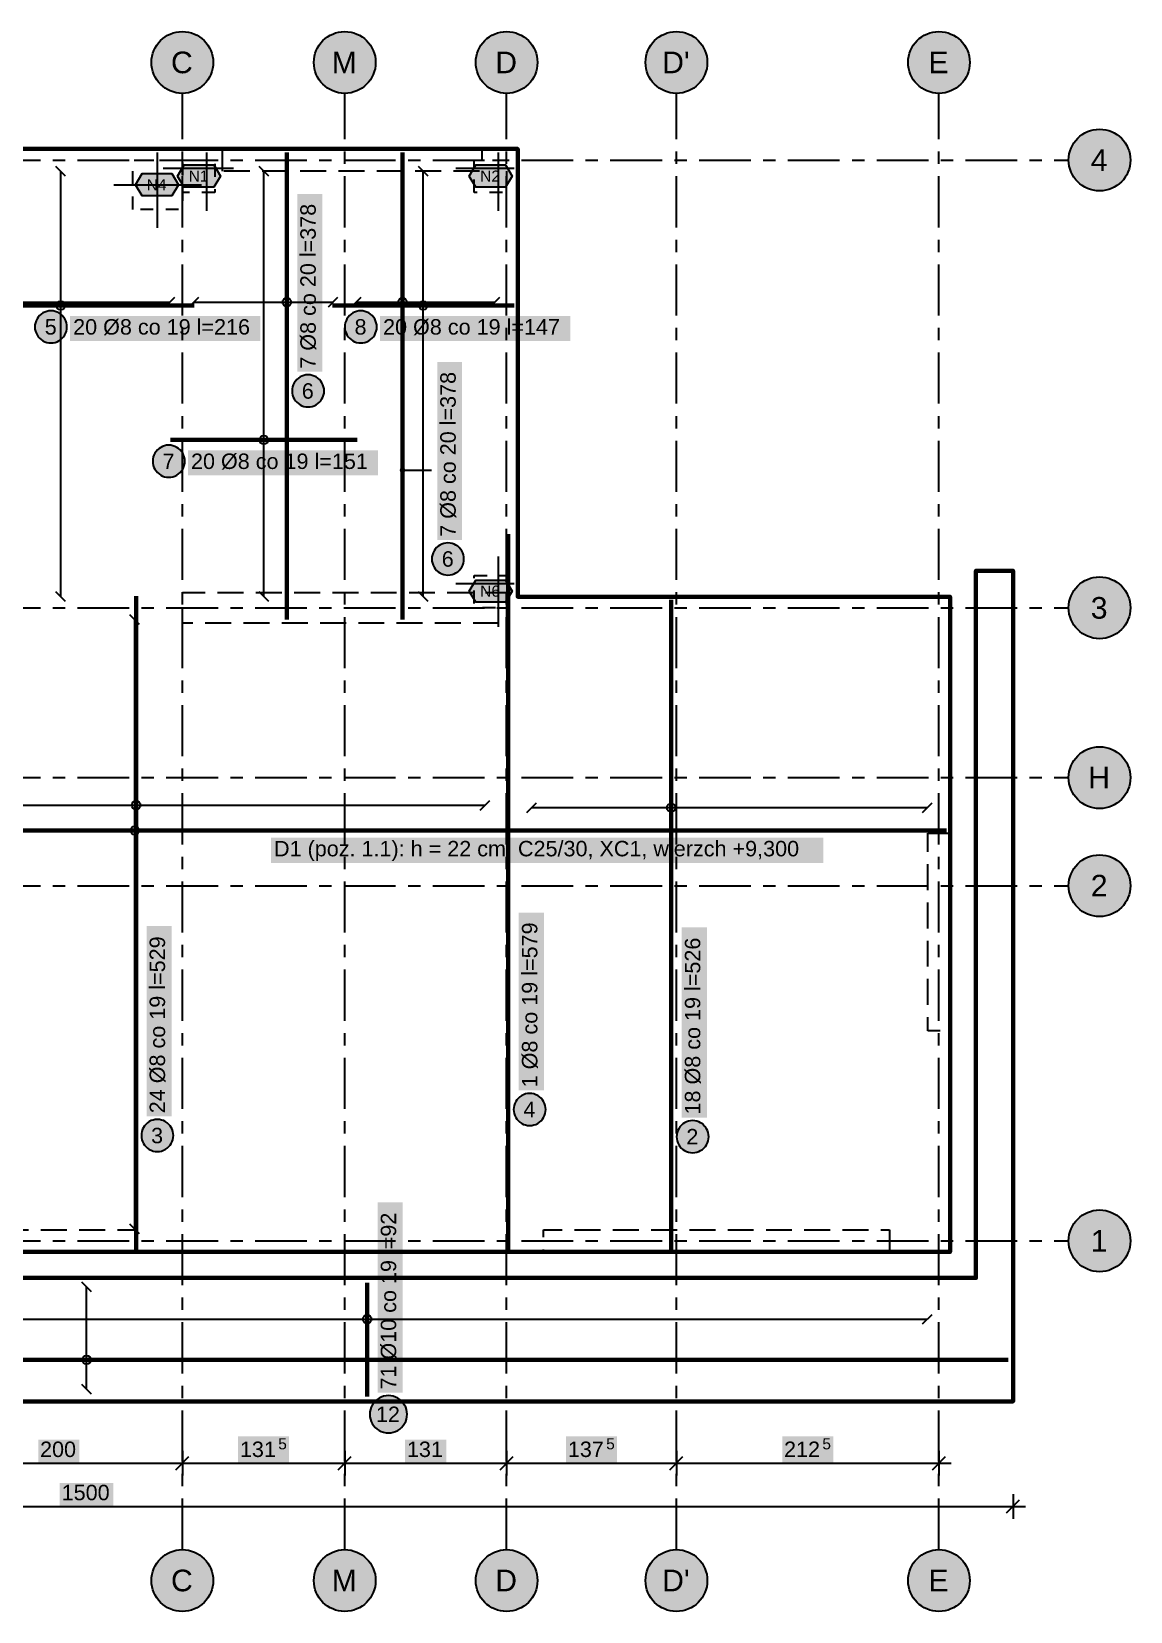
# Model space of a CAD drawing. Header units: metres. Extents: x -4.1 to 13.6, y -3 to 9.8.
# Drawn here: x 4.65 to 13.55, y -3 to 9.79 of the extents above; entities that cross this region are included whole.
import ezdxf

# ---------------------------------------------------------------- set-up
doc = ezdxf.new("R2010")
doc.units = ezdxf.units.M
for name, pattern in [('KRESKOWA', [5.25, 4.2, -1.05]), ('KRESKOWA_DROBNA', [3.15, 2.1, -1.05]), ('PUNKTOWA', [10.5, 8.4, -1.05, 0, -1.05])]:
    doc.linetypes.add(name, pattern=pattern)
for name, color, linetype, lineweight in [('A-MASKA', 7, 'Continuous', 18), ('A-OPISY', 2, 'Continuous', 25), ('K-KONSTR', 7, 'Continuous', 50), ('K-OSIE', 1, 'PUNKTOWA', 25), ('K-WYMIARY', 1, 'Continuous', 25), ('K-ZBROJENIE', 1, 'Continuous', 100), ('K-ZBROJENIE-OPIS', 2, 'Continuous', 25)]:
    doc.layers.add(name, color=color, linetype=linetype, lineweight=lineweight)
doc.styles.add('PL_ARIAL', font='arial.ttf')

msp = doc.modelspace()

# ---------------------------------------------------------------- hatches: boundary and pattern name
at = {"layer": 'A-MASKA', "true_color": 0xffffff}
for points in [[(7.008, 7.036), (7.008, 8.475), (6.805, 8.475), (6.805, 7.036)], [(4.966, 7.284), (6.506, 7.284), (6.506, 7.487), (4.966, 7.487)], [(7.475, 7.284), (9.015, 7.284), (9.015, 7.487), (7.475, 7.487)], [(8.14, 5.675), (8.14, 7.114), (7.938, 7.114), (7.938, 5.675)], [(5.92, 6.197), (7.46, 6.197), (7.46, 6.399), (5.92, 6.399)], [(6.592, 3.06), (11.065, 3.06), (11.065, 3.263), (6.592, 3.263)], [(8.802, 1.218), (8.802, 2.657), (8.599, 2.657), (8.599, 1.218)], [(5.788, 1.008), (5.788, 2.548), (5.585, 2.548), (5.585, 1.008)], [(10.121, 0.998), (10.121, 2.538), (9.918, 2.538), (9.918, 0.998)], [(7.658, -1.229), (7.658, 0.311), (7.456, 0.311), (7.456, -1.229)], [(4.708, -1.792), (5.042, -1.792), (5.042, -1.61), (4.708, -1.61)], [(6.326, -1.792), (6.739, -1.792), (6.739, -1.583), (6.326, -1.583)], [(7.678, -1.792), (8.012, -1.792), (8.012, -1.61), (7.678, -1.61)], [(8.981, -1.792), (9.394, -1.792), (9.394, -1.583), (8.981, -1.583)], [(10.731, -1.792), (11.144, -1.792), (11.144, -1.583), (10.731, -1.583)], [(4.883, -2.143), (5.317, -2.143), (5.317, -1.96), (4.883, -1.96)]]:
    msp.add_hatch(color=7, dxfattribs=at).paths.add_polyline_path(points)
at = {"layer": 'K-OSIE', "true_color": 0xffffff}
for points in [[(6.125, 9.54), (6.123, 9.573), (6.116, 9.605), (6.106, 9.636), (6.092, 9.665), (6.073, 9.692), (6.052, 9.717), (6.027, 9.738), (6, 9.757), (5.971, 9.771), (5.94, 9.781), (5.908, 9.788), (5.875, 9.79), (5.842, 9.788), (5.81, 9.781), (5.779, 9.771), (5.75, 9.757), (5.723, 9.738), (5.698, 9.717), (5.677, 9.692), (5.658, 9.665), (5.644, 9.636), (5.634, 9.605), (5.627, 9.573), (5.625, 9.54), (5.627, 9.507), (5.634, 9.475), (5.644, 9.444), (5.658, 9.415), (5.677, 9.388), (5.698, 9.363), (5.723, 9.342), (5.75, 9.323), (5.779, 9.309), (5.81, 9.299), (5.842, 9.292), (5.875, 9.29), (5.908, 9.292), (5.94, 9.299), (5.971, 9.309), (6, 9.323), (6.027, 9.342), (6.052, 9.363), (6.073, 9.388), (6.092, 9.415), (6.106, 9.444), (6.116, 9.475), (6.123, 9.507)], [(7.44, 9.54), (7.438, 9.573), (7.431, 9.605), (7.421, 9.636), (7.407, 9.665), (7.388, 9.692), (7.367, 9.717), (7.342, 9.738), (7.315, 9.757), (7.286, 9.771), (7.255, 9.781), (7.223, 9.788), (7.19, 9.79), (7.157, 9.788), (7.125, 9.781), (7.094, 9.771), (7.065, 9.757), (7.038, 9.738), (7.013, 9.717), (6.992, 9.692), (6.973, 9.665), (6.959, 9.636), (6.949, 9.605), (6.942, 9.573), (6.94, 9.54), (6.942, 9.507), (6.949, 9.475), (6.959, 9.444), (6.973, 9.415), (6.992, 9.388), (7.013, 9.363), (7.038, 9.342), (7.065, 9.323), (7.094, 9.309), (7.125, 9.299), (7.157, 9.292), (7.19, 9.29), (7.223, 9.292), (7.255, 9.299), (7.286, 9.309), (7.315, 9.323), (7.342, 9.342), (7.367, 9.363), (7.388, 9.388), (7.407, 9.415), (7.421, 9.444), (7.431, 9.475), (7.438, 9.507)], [(8.75, 9.54), (8.748, 9.573), (8.741, 9.605), (8.731, 9.636), (8.717, 9.665), (8.698, 9.692), (8.677, 9.717), (8.652, 9.738), (8.625, 9.757), (8.596, 9.771), (8.565, 9.781), (8.533, 9.788), (8.5, 9.79), (8.467, 9.788), (8.435, 9.781), (8.404, 9.771), (8.375, 9.757), (8.348, 9.738), (8.323, 9.717), (8.302, 9.692), (8.283, 9.665), (8.269, 9.636), (8.259, 9.605), (8.252, 9.573), (8.25, 9.54), (8.252, 9.507), (8.259, 9.475), (8.269, 9.444), (8.283, 9.415), (8.302, 9.388), (8.323, 9.363), (8.348, 9.342), (8.375, 9.323), (8.404, 9.309), (8.435, 9.299), (8.467, 9.292), (8.5, 9.29), (8.533, 9.292), (8.565, 9.299), (8.596, 9.309), (8.625, 9.323), (8.652, 9.342), (8.677, 9.363), (8.698, 9.388), (8.717, 9.415), (8.731, 9.444), (8.741, 9.475), (8.748, 9.507)], [(10.125, 9.54), (10.123, 9.573), (10.116, 9.605), (10.106, 9.636), (10.092, 9.665), (10.073, 9.692), (10.052, 9.717), (10.027, 9.738), (10, 9.757), (9.971, 9.771), (9.94, 9.781), (9.908, 9.788), (9.875, 9.79), (9.842, 9.788), (9.81, 9.781), (9.779, 9.771), (9.75, 9.757), (9.723, 9.738), (9.698, 9.717), (9.677, 9.692), (9.658, 9.665), (9.644, 9.636), (9.634, 9.605), (9.627, 9.573), (9.625, 9.54), (9.627, 9.507), (9.634, 9.475), (9.644, 9.444), (9.658, 9.415), (9.677, 9.388), (9.698, 9.363), (9.723, 9.342), (9.75, 9.323), (9.779, 9.309), (9.81, 9.299), (9.842, 9.292), (9.875, 9.29), (9.908, 9.292), (9.94, 9.299), (9.971, 9.309), (10, 9.323), (10.027, 9.342), (10.052, 9.363), (10.073, 9.388), (10.092, 9.415), (10.106, 9.444), (10.116, 9.475), (10.123, 9.507)], [(12.25, 9.54), (12.248, 9.573), (12.241, 9.605), (12.231, 9.636), (12.217, 9.665), (12.198, 9.692), (12.177, 9.717), (12.152, 9.738), (12.125, 9.757), (12.096, 9.771), (12.065, 9.781), (12.033, 9.788), (12, 9.79), (11.967, 9.788), (11.935, 9.781), (11.904, 9.771), (11.875, 9.757), (11.848, 9.738), (11.823, 9.717), (11.802, 9.692), (11.783, 9.665), (11.769, 9.636), (11.759, 9.605), (11.752, 9.573), (11.75, 9.54), (11.752, 9.507), (11.759, 9.475), (11.769, 9.444), (11.783, 9.415), (11.802, 9.388), (11.823, 9.363), (11.848, 9.342), (11.875, 9.323), (11.904, 9.309), (11.935, 9.299), (11.967, 9.292), (12, 9.29), (12.033, 9.292), (12.065, 9.299), (12.096, 9.309), (12.125, 9.323), (12.152, 9.342), (12.177, 9.363), (12.198, 9.388), (12.217, 9.415), (12.231, 9.444), (12.241, 9.475), (12.248, 9.507)], [(13.55, 8.75), (13.548, 8.783), (13.541, 8.815), (13.531, 8.846), (13.517, 8.875), (13.498, 8.902), (13.477, 8.927), (13.452, 8.948), (13.425, 8.967), (13.396, 8.981), (13.365, 8.991), (13.333, 8.998), (13.3, 9), (13.267, 8.998), (13.235, 8.991), (13.204, 8.981), (13.175, 8.967), (13.148, 8.948), (13.123, 8.927), (13.102, 8.902), (13.083, 8.875), (13.069, 8.846), (13.059, 8.815), (13.052, 8.783), (13.05, 8.75), (13.052, 8.717), (13.059, 8.685), (13.069, 8.654), (13.083, 8.625), (13.102, 8.598), (13.123, 8.573), (13.148, 8.552), (13.175, 8.533), (13.204, 8.519), (13.235, 8.509), (13.267, 8.502), (13.3, 8.5), (13.333, 8.502), (13.365, 8.509), (13.396, 8.519), (13.425, 8.533), (13.452, 8.552), (13.477, 8.573), (13.498, 8.598), (13.517, 8.625), (13.531, 8.654), (13.541, 8.685), (13.548, 8.717)], [(13.55, 5.125), (13.548, 5.158), (13.541, 5.19), (13.531, 5.221), (13.517, 5.25), (13.498, 5.277), (13.477, 5.302), (13.452, 5.323), (13.425, 5.342), (13.396, 5.356), (13.365, 5.366), (13.333, 5.373), (13.3, 5.375), (13.267, 5.373), (13.235, 5.366), (13.204, 5.356), (13.175, 5.342), (13.148, 5.323), (13.123, 5.302), (13.102, 5.277), (13.083, 5.25), (13.069, 5.221), (13.059, 5.19), (13.052, 5.158), (13.05, 5.125), (13.052, 5.092), (13.059, 5.06), (13.069, 5.029), (13.083, 5), (13.102, 4.973), (13.123, 4.948), (13.148, 4.927), (13.175, 4.908), (13.204, 4.894), (13.235, 4.884), (13.267, 4.877), (13.3, 4.875), (13.333, 4.877), (13.365, 4.884), (13.396, 4.894), (13.425, 4.908), (13.452, 4.927), (13.477, 4.948), (13.498, 4.973), (13.517, 5), (13.531, 5.029), (13.541, 5.06), (13.548, 5.092)], [(13.55, 3.75), (13.548, 3.783), (13.541, 3.815), (13.531, 3.846), (13.517, 3.875), (13.498, 3.902), (13.477, 3.927), (13.452, 3.948), (13.425, 3.967), (13.396, 3.981), (13.365, 3.991), (13.333, 3.998), (13.3, 4), (13.267, 3.998), (13.235, 3.991), (13.204, 3.981), (13.175, 3.967), (13.148, 3.948), (13.123, 3.927), (13.102, 3.902), (13.083, 3.875), (13.069, 3.846), (13.059, 3.815), (13.052, 3.783), (13.05, 3.75), (13.052, 3.717), (13.059, 3.685), (13.069, 3.654), (13.083, 3.625), (13.102, 3.598), (13.123, 3.573), (13.148, 3.552), (13.175, 3.533), (13.204, 3.519), (13.235, 3.509), (13.267, 3.502), (13.3, 3.5), (13.333, 3.502), (13.365, 3.509), (13.396, 3.519), (13.425, 3.533), (13.452, 3.552), (13.477, 3.573), (13.498, 3.598), (13.517, 3.625), (13.531, 3.654), (13.541, 3.685), (13.548, 3.717)], [(13.55, 2.875), (13.548, 2.908), (13.541, 2.94), (13.531, 2.971), (13.517, 3), (13.498, 3.027), (13.477, 3.052), (13.452, 3.073), (13.425, 3.092), (13.396, 3.106), (13.365, 3.116), (13.333, 3.123), (13.3, 3.125), (13.267, 3.123), (13.235, 3.116), (13.204, 3.106), (13.175, 3.092), (13.148, 3.073), (13.123, 3.052), (13.102, 3.027), (13.083, 3), (13.069, 2.971), (13.059, 2.94), (13.052, 2.908), (13.05, 2.875), (13.052, 2.842), (13.059, 2.81), (13.069, 2.779), (13.083, 2.75), (13.102, 2.723), (13.123, 2.698), (13.148, 2.677), (13.175, 2.658), (13.204, 2.644), (13.235, 2.634), (13.267, 2.627), (13.3, 2.625), (13.333, 2.627), (13.365, 2.634), (13.396, 2.644), (13.425, 2.658), (13.452, 2.677), (13.477, 2.698), (13.498, 2.723), (13.517, 2.75), (13.531, 2.779), (13.541, 2.81), (13.548, 2.842)], [(13.55, 0), (13.548, 0.033), (13.541, 0.065), (13.531, 0.096), (13.517, 0.125), (13.498, 0.152), (13.477, 0.177), (13.452, 0.198), (13.425, 0.217), (13.396, 0.231), (13.365, 0.241), (13.333, 0.248), (13.3, 0.25), (13.267, 0.248), (13.235, 0.241), (13.204, 0.231), (13.175, 0.217), (13.148, 0.198), (13.123, 0.177), (13.102, 0.152), (13.083, 0.125), (13.069, 0.096), (13.059, 0.065), (13.052, 0.033), (13.05, 0), (13.052, -0.033), (13.059, -0.065), (13.069, -0.096), (13.083, -0.125), (13.102, -0.152), (13.123, -0.177), (13.148, -0.198), (13.175, -0.217), (13.204, -0.231), (13.235, -0.241), (13.267, -0.248), (13.3, -0.25), (13.333, -0.248), (13.365, -0.241), (13.396, -0.231), (13.425, -0.217), (13.452, -0.198), (13.477, -0.177), (13.498, -0.152), (13.517, -0.125), (13.531, -0.096), (13.541, -0.065), (13.548, -0.033)], [(6.125, -2.75), (6.123, -2.717), (6.116, -2.685), (6.106, -2.654), (6.092, -2.625), (6.073, -2.598), (6.052, -2.573), (6.027, -2.552), (6, -2.533), (5.971, -2.519), (5.94, -2.509), (5.908, -2.502), (5.875, -2.5), (5.842, -2.502), (5.81, -2.509), (5.779, -2.519), (5.75, -2.533), (5.723, -2.552), (5.698, -2.573), (5.677, -2.598), (5.658, -2.625), (5.644, -2.654), (5.634, -2.685), (5.627, -2.717), (5.625, -2.75), (5.627, -2.783), (5.634, -2.815), (5.644, -2.846), (5.658, -2.875), (5.677, -2.902), (5.698, -2.927), (5.723, -2.948), (5.75, -2.967), (5.779, -2.981), (5.81, -2.991), (5.842, -2.998), (5.875, -3), (5.908, -2.998), (5.94, -2.991), (5.971, -2.981), (6, -2.967), (6.027, -2.948), (6.052, -2.927), (6.073, -2.902), (6.092, -2.875), (6.106, -2.846), (6.116, -2.815), (6.123, -2.783)], [(7.44, -2.75), (7.438, -2.717), (7.431, -2.685), (7.421, -2.654), (7.407, -2.625), (7.388, -2.598), (7.367, -2.573), (7.342, -2.552), (7.315, -2.533), (7.286, -2.519), (7.255, -2.509), (7.223, -2.502), (7.19, -2.5), (7.157, -2.502), (7.125, -2.509), (7.094, -2.519), (7.065, -2.533), (7.038, -2.552), (7.013, -2.573), (6.992, -2.598), (6.973, -2.625), (6.959, -2.654), (6.949, -2.685), (6.942, -2.717), (6.94, -2.75), (6.942, -2.783), (6.949, -2.815), (6.959, -2.846), (6.973, -2.875), (6.992, -2.902), (7.013, -2.927), (7.038, -2.948), (7.065, -2.967), (7.094, -2.981), (7.125, -2.991), (7.157, -2.998), (7.19, -3), (7.223, -2.998), (7.255, -2.991), (7.286, -2.981), (7.315, -2.967), (7.342, -2.948), (7.367, -2.927), (7.388, -2.902), (7.407, -2.875), (7.421, -2.846), (7.431, -2.815), (7.438, -2.783)], [(8.75, -2.75), (8.748, -2.717), (8.741, -2.685), (8.731, -2.654), (8.717, -2.625), (8.698, -2.598), (8.677, -2.573), (8.652, -2.552), (8.625, -2.533), (8.596, -2.519), (8.565, -2.509), (8.533, -2.502), (8.5, -2.5), (8.467, -2.502), (8.435, -2.509), (8.404, -2.519), (8.375, -2.533), (8.348, -2.552), (8.323, -2.573), (8.302, -2.598), (8.283, -2.625), (8.269, -2.654), (8.259, -2.685), (8.252, -2.717), (8.25, -2.75), (8.252, -2.783), (8.259, -2.815), (8.269, -2.846), (8.283, -2.875), (8.302, -2.902), (8.323, -2.927), (8.348, -2.948), (8.375, -2.967), (8.404, -2.981), (8.435, -2.991), (8.467, -2.998), (8.5, -3), (8.533, -2.998), (8.565, -2.991), (8.596, -2.981), (8.625, -2.967), (8.652, -2.948), (8.677, -2.927), (8.698, -2.902), (8.717, -2.875), (8.731, -2.846), (8.741, -2.815), (8.748, -2.783)], [(10.125, -2.75), (10.123, -2.717), (10.116, -2.685), (10.106, -2.654), (10.092, -2.625), (10.073, -2.598), (10.052, -2.573), (10.027, -2.552), (10, -2.533), (9.971, -2.519), (9.94, -2.509), (9.908, -2.502), (9.875, -2.5), (9.842, -2.502), (9.81, -2.509), (9.779, -2.519), (9.75, -2.533), (9.723, -2.552), (9.698, -2.573), (9.677, -2.598), (9.658, -2.625), (9.644, -2.654), (9.634, -2.685), (9.627, -2.717), (9.625, -2.75), (9.627, -2.783), (9.634, -2.815), (9.644, -2.846), (9.658, -2.875), (9.677, -2.902), (9.698, -2.927), (9.723, -2.948), (9.75, -2.967), (9.779, -2.981), (9.81, -2.991), (9.842, -2.998), (9.875, -3), (9.908, -2.998), (9.94, -2.991), (9.971, -2.981), (10, -2.967), (10.027, -2.948), (10.052, -2.927), (10.073, -2.902), (10.092, -2.875), (10.106, -2.846), (10.116, -2.815), (10.123, -2.783)], [(12.25, -2.75), (12.248, -2.717), (12.241, -2.685), (12.231, -2.654), (12.217, -2.625), (12.198, -2.598), (12.177, -2.573), (12.152, -2.552), (12.125, -2.533), (12.096, -2.519), (12.065, -2.509), (12.033, -2.502), (12, -2.5), (11.967, -2.502), (11.935, -2.509), (11.904, -2.519), (11.875, -2.533), (11.848, -2.552), (11.823, -2.573), (11.802, -2.598), (11.783, -2.625), (11.769, -2.654), (11.759, -2.685), (11.752, -2.717), (11.75, -2.75), (11.752, -2.783), (11.759, -2.815), (11.769, -2.846), (11.783, -2.875), (11.802, -2.902), (11.823, -2.927), (11.848, -2.948), (11.875, -2.967), (11.904, -2.981), (11.935, -2.991), (11.967, -2.998), (12, -3), (12.033, -2.998), (12.065, -2.991), (12.096, -2.981), (12.125, -2.967), (12.152, -2.948), (12.177, -2.927), (12.198, -2.902), (12.217, -2.875), (12.231, -2.846), (12.241, -2.815), (12.248, -2.783)]]:
    msp.add_hatch(color=7, dxfattribs=at).paths.add_polyline_path(points)
at = {"layer": 'K-ZBROJENIE-OPIS', "true_color": 0xffffff}
for points in [[(5.836, 8.62), (5.89, 8.71), (6.13, 8.71), (6.184, 8.62), (6.13, 8.53), (5.89, 8.53)], [(8.196, 8.62), (8.25, 8.71), (8.49, 8.71), (8.544, 8.62), (8.49, 8.53), (8.25, 8.53)], [(5.496, 8.55), (5.55, 8.64), (5.79, 8.64), (5.844, 8.55), (5.79, 8.46), (5.55, 8.46)], [(4.941, 7.399), (4.94, 7.416), (4.937, 7.433), (4.931, 7.449), (4.924, 7.464), (4.914, 7.479), (4.903, 7.491), (4.89, 7.503), (4.876, 7.512), (4.861, 7.519), (4.845, 7.525), (4.828, 7.528), (4.811, 7.529), (4.794, 7.528), (4.778, 7.525), (4.761, 7.519), (4.746, 7.512), (4.732, 7.503), (4.719, 7.491), (4.708, 7.479), (4.699, 7.464), (4.691, 7.449), (4.686, 7.433), (4.682, 7.416), (4.681, 7.399), (4.682, 7.382), (4.686, 7.366), (4.691, 7.35), (4.699, 7.334), (4.708, 7.32), (4.719, 7.307), (4.732, 7.296), (4.746, 7.287), (4.761, 7.279), (4.778, 7.274), (4.794, 7.27), (4.811, 7.269), (4.828, 7.27), (4.845, 7.274), (4.861, 7.279), (4.876, 7.287), (4.89, 7.296), (4.903, 7.307), (4.914, 7.32), (4.924, 7.334), (4.931, 7.35), (4.937, 7.366), (4.94, 7.382)], [(7.45, 7.399), (7.449, 7.416), (7.445, 7.433), (7.44, 7.449), (7.432, 7.464), (7.423, 7.479), (7.412, 7.491), (7.399, 7.503), (7.385, 7.512), (7.369, 7.519), (7.353, 7.525), (7.337, 7.528), (7.32, 7.529), (7.303, 7.528), (7.286, 7.525), (7.27, 7.519), (7.255, 7.512), (7.241, 7.503), (7.228, 7.491), (7.217, 7.479), (7.207, 7.464), (7.2, 7.449), (7.194, 7.433), (7.191, 7.416), (7.19, 7.399), (7.191, 7.382), (7.194, 7.366), (7.2, 7.35), (7.207, 7.334), (7.217, 7.32), (7.228, 7.307), (7.241, 7.296), (7.255, 7.287), (7.27, 7.279), (7.286, 7.274), (7.303, 7.27), (7.32, 7.269), (7.337, 7.27), (7.353, 7.274), (7.369, 7.279), (7.385, 7.287), (7.399, 7.296), (7.412, 7.307), (7.423, 7.32), (7.432, 7.334), (7.44, 7.35), (7.445, 7.366), (7.449, 7.382)], [(7.023, 6.881), (7.022, 6.898), (7.018, 6.915), (7.013, 6.931), (7.005, 6.946), (6.996, 6.96), (6.985, 6.973), (6.972, 6.984), (6.958, 6.994), (6.943, 7.001), (6.927, 7.007), (6.91, 7.01), (6.893, 7.011), (6.876, 7.01), (6.859, 7.007), (6.843, 7.001), (6.828, 6.994), (6.814, 6.984), (6.801, 6.973), (6.79, 6.96), (6.78, 6.946), (6.773, 6.931), (6.767, 6.915), (6.764, 6.898), (6.763, 6.881), (6.764, 6.864), (6.767, 6.847), (6.773, 6.831), (6.78, 6.816), (6.79, 6.802), (6.801, 6.789), (6.814, 6.778), (6.828, 6.768), (6.843, 6.761), (6.859, 6.755), (6.876, 6.752), (6.893, 6.751), (6.91, 6.752), (6.927, 6.755), (6.943, 6.761), (6.958, 6.768), (6.972, 6.778), (6.985, 6.789), (6.996, 6.802), (7.005, 6.816), (7.013, 6.831), (7.018, 6.847), (7.022, 6.864)], [(5.895, 6.312), (5.894, 6.329), (5.891, 6.346), (5.885, 6.362), (5.878, 6.377), (5.868, 6.391), (5.857, 6.404), (5.844, 6.415), (5.83, 6.424), (5.815, 6.432), (5.799, 6.437), (5.782, 6.441), (5.765, 6.442), (5.748, 6.441), (5.731, 6.437), (5.715, 6.432), (5.7, 6.424), (5.686, 6.415), (5.673, 6.404), (5.662, 6.391), (5.652, 6.377), (5.645, 6.362), (5.639, 6.346), (5.636, 6.329), (5.635, 6.312), (5.636, 6.295), (5.639, 6.278), (5.645, 6.262), (5.652, 6.247), (5.662, 6.233), (5.673, 6.22), (5.686, 6.209), (5.7, 6.199), (5.715, 6.192), (5.731, 6.186), (5.748, 6.183), (5.765, 6.182), (5.782, 6.183), (5.799, 6.186), (5.815, 6.192), (5.83, 6.199), (5.844, 6.209), (5.857, 6.22), (5.868, 6.233), (5.878, 6.247), (5.885, 6.262), (5.891, 6.278), (5.894, 6.295)], [(8.155, 5.52), (8.154, 5.537), (8.151, 5.554), (8.145, 5.57), (8.138, 5.585), (8.128, 5.599), (8.117, 5.612), (8.104, 5.623), (8.09, 5.633), (8.075, 5.64), (8.059, 5.646), (8.042, 5.649), (8.025, 5.65), (8.008, 5.649), (7.992, 5.646), (7.976, 5.64), (7.96, 5.633), (7.946, 5.623), (7.933, 5.612), (7.922, 5.599), (7.913, 5.585), (7.905, 5.57), (7.9, 5.554), (7.896, 5.537), (7.895, 5.52), (7.896, 5.503), (7.9, 5.487), (7.905, 5.47), (7.913, 5.455), (7.922, 5.441), (7.933, 5.428), (7.946, 5.417), (7.96, 5.408), (7.976, 5.4), (7.992, 5.395), (8.008, 5.391), (8.025, 5.39), (8.042, 5.391), (8.059, 5.395), (8.075, 5.4), (8.09, 5.408), (8.104, 5.417), (8.117, 5.428), (8.128, 5.441), (8.138, 5.455), (8.145, 5.47), (8.151, 5.487), (8.154, 5.503)], [(8.196, 5.26), (8.25, 5.35), (8.49, 5.35), (8.544, 5.26), (8.49, 5.17), (8.25, 5.17)], [(8.817, 1.063), (8.816, 1.08), (8.813, 1.097), (8.807, 1.113), (8.8, 1.128), (8.79, 1.142), (8.779, 1.155), (8.766, 1.166), (8.752, 1.176), (8.737, 1.183), (8.721, 1.189), (8.704, 1.192), (8.687, 1.193), (8.67, 1.192), (8.653, 1.189), (8.637, 1.183), (8.622, 1.176), (8.608, 1.166), (8.595, 1.155), (8.584, 1.142), (8.574, 1.128), (8.567, 1.113), (8.561, 1.097), (8.558, 1.08), (8.557, 1.063), (8.558, 1.046), (8.561, 1.03), (8.567, 1.014), (8.574, 0.998), (8.584, 0.984), (8.595, 0.971), (8.608, 0.96), (8.622, 0.951), (8.637, 0.943), (8.653, 0.938), (8.67, 0.934), (8.687, 0.933), (8.704, 0.934), (8.721, 0.938), (8.737, 0.943), (8.752, 0.951), (8.766, 0.96), (8.779, 0.971), (8.79, 0.984), (8.8, 0.998), (8.807, 1.014), (8.813, 1.03), (8.816, 1.046)], [(5.803, 0.853), (5.801, 0.87), (5.798, 0.886), (5.793, 0.903), (5.785, 0.918), (5.776, 0.932), (5.764, 0.945), (5.752, 0.956), (5.737, 0.965), (5.722, 0.973), (5.706, 0.978), (5.689, 0.982), (5.673, 0.983), (5.656, 0.982), (5.639, 0.978), (5.623, 0.973), (5.607, 0.965), (5.593, 0.956), (5.581, 0.945), (5.569, 0.932), (5.56, 0.918), (5.552, 0.903), (5.547, 0.886), (5.544, 0.87), (5.543, 0.853), (5.544, 0.836), (5.547, 0.819), (5.552, 0.803), (5.56, 0.788), (5.569, 0.774), (5.581, 0.761), (5.593, 0.75), (5.607, 0.74), (5.623, 0.733), (5.639, 0.727), (5.656, 0.724), (5.673, 0.723), (5.689, 0.724), (5.706, 0.727), (5.722, 0.733), (5.737, 0.74), (5.752, 0.75), (5.764, 0.761), (5.776, 0.774), (5.785, 0.788), (5.793, 0.803), (5.798, 0.819), (5.801, 0.836)], [(10.136, 0.843), (10.135, 0.86), (10.131, 0.877), (10.126, 0.893), (10.118, 0.908), (10.109, 0.922), (10.098, 0.935), (10.085, 0.946), (10.071, 0.956), (10.056, 0.963), (10.039, 0.969), (10.023, 0.972), (10.006, 0.973), (9.989, 0.972), (9.972, 0.969), (9.956, 0.963), (9.941, 0.956), (9.927, 0.946), (9.914, 0.935), (9.903, 0.922), (9.893, 0.908), (9.886, 0.893), (9.88, 0.877), (9.877, 0.86), (9.876, 0.843), (9.877, 0.826), (9.88, 0.81), (9.886, 0.793), (9.893, 0.778), (9.903, 0.764), (9.914, 0.751), (9.927, 0.74), (9.941, 0.731), (9.956, 0.723), (9.972, 0.718), (9.989, 0.714), (10.006, 0.713), (10.023, 0.714), (10.039, 0.718), (10.056, 0.723), (10.071, 0.731), (10.085, 0.74), (10.098, 0.751), (10.109, 0.764), (10.118, 0.778), (10.126, 0.793), (10.131, 0.81), (10.135, 0.826)], [(7.694, -1.404), (7.693, -1.385), (7.689, -1.365), (7.683, -1.347), (7.674, -1.329), (7.663, -1.312), (7.65, -1.298), (7.635, -1.285), (7.619, -1.274), (7.601, -1.265), (7.582, -1.258), (7.563, -1.255), (7.543, -1.253), (7.524, -1.255), (7.504, -1.258), (7.485, -1.265), (7.468, -1.274), (7.451, -1.285), (7.436, -1.298), (7.423, -1.312), (7.412, -1.329), (7.404, -1.347), (7.397, -1.365), (7.394, -1.385), (7.392, -1.404), (7.394, -1.424), (7.397, -1.443), (7.404, -1.462), (7.412, -1.48), (7.423, -1.496), (7.436, -1.511), (7.451, -1.524), (7.468, -1.535), (7.485, -1.544), (7.504, -1.55), (7.524, -1.554), (7.543, -1.555), (7.563, -1.554), (7.582, -1.55), (7.601, -1.544), (7.619, -1.535), (7.635, -1.524), (7.65, -1.511), (7.663, -1.496), (7.674, -1.48), (7.683, -1.462), (7.689, -1.443), (7.693, -1.424)]]:
    msp.add_hatch(color=7, dxfattribs=at).paths.add_polyline_path(points)
at = {"layer": 'K-ZBROJENIE-OPIS', "true_color": 0x000000}
msp.add_hatch(color=7, dxfattribs=at).paths.add_polyline_path([(7.68, 6.24), (7.68, 6.245), (7.677, 6.251), (7.674, 6.256), (7.669, 6.259), (7.664, 6.261), (7.658, 6.262), (7.652, 6.261), (7.647, 6.259), (7.642, 6.256), (7.638, 6.251), (7.636, 6.245), (7.635, 6.24), (7.636, 6.234), (7.638, 6.228), (7.642, 6.224), (7.647, 6.22), (7.652, 6.218), (7.658, 6.217), (7.664, 6.218), (7.669, 6.22), (7.674, 6.224), (7.677, 6.228), (7.68, 6.234)])

# ---------------------------------------------------------------- linework, layer by layer
at = {"layer": 'K-KONSTR', "lineweight": 70, "ltscale": 0.05}
for points in [[(-1.1, -0.09), (12.09, -0.09), (12.09, 5.215), (8.59, 5.215), (8.59, 8.84), (3.785, 8.84), (3.785, 5.215), (-1.1, 5.215)], [(-2.4, -1.3), (12.6, -1.3), (12.6, 5.425), (12.3, 5.425), (12.3, -0.3), (-1.3, -0.3), (-1.3, 5.425), (-2.4, 5.425)]]:
    msp.add_lwpolyline(points, close=True, dxfattribs=at)
at = {"layer": 'K-KONSTR', "linetype": 'KRESKOWA', "lineweight": 35, "ltscale": 0.05, "flags": 128}
for points in [[(6.2, 8.66), (6.2, 8.84), (8.3, 8.84), (8.3, 8.66)], [(8.5, 5.25), (8.5, 5), (5.875, 5), (5.875, 5.25)], [(11.91, 3.3), (12.09, 3.3), (12.09, 1.7), (11.91, 1.7)], [(5.5, 0.09), (5.5, -0.09), (3.9, -0.09), (3.9, 0.09)], [(11.6, 0.09), (11.6, -0.09), (8.8, -0.09), (8.8, 0.09)]]:
    msp.add_lwpolyline(points, close=True, dxfattribs=at)
at = {"layer": 'K-OSIE', "linetype": 'PUNKTOWA', "lineweight": 35, "ltscale": 0.049248, "flags": 128}
for points in [[(5.875, -2.5), (5.875, 9.29)], [(7.19, -2.5), (7.19, 9.29)], [(8.5, -2.5), (8.5, 9.29)], [(9.875, -2.5), (9.875, 9.29)], [(12, -2.5), (12, 9.29)]]:
    msp.add_lwpolyline(points, dxfattribs=at)
at = {"layer": 'K-OSIE', "linetype": 'PUNKTOWA', "lineweight": 35, "ltscale": 0.049865, "flags": 128}
for points in [[(-3.6, 8.75), (13.05, 8.75)], [(-3.6, 5.125), (13.05, 5.125)], [(-3.6, 3.75), (13.05, 3.75)], [(-3.6, 2.875), (13.05, 2.875)], [(-3.6, 0), (13.05, 0)]]:
    msp.add_lwpolyline(points, dxfattribs=at)
at = {"layer": 'K-OSIE', "linetype": 'Continuous', "lineweight": 35, "ltscale": 0.05}
for centre in [(5.875, 9.54), (7.19, 9.54), (8.5, 9.54), (9.875, 9.54), (12, 9.54), (13.3, 8.75), (13.3, 5.125), (13.3, 3.75), (13.3, 2.875), (13.3, 0), (5.875, -2.75), (7.19, -2.75), (8.5, -2.75), (9.875, -2.75), (12, -2.75)]:
    msp.add_circle(centre, 0.25, dxfattribs=at)
at = {"layer": 'K-WYMIARY', "lineweight": 35, "ltscale": 0.05}
for points in [[(5.822, -1.853), (5.928, -1.747)], [(5.875, -1.7), (5.875, -1.9)], [(7.137, -1.853), (7.243, -1.747)], [(7.19, -1.7), (7.19, -1.9)], [(8.447, -1.853), (8.553, -1.747)], [(8.5, -1.7), (8.5, -1.9)], [(9.822, -1.853), (9.928, -1.747)], [(9.875, -1.7), (9.875, -1.9)], [(11.947, -1.853), (12.053, -1.747)], [(12, -1.7), (12, -1.9)], [(-1.1, -1.8), (12.1, -1.8)], [(-2.5, -2.15), (12.7, -2.15)], [(12.547, -2.203), (12.653, -2.097)], [(12.6, -2.05), (12.6, -2.25)]]:
    msp.add_lwpolyline(points, dxfattribs=at)
at = {"layer": 'K-ZBROJENIE', "lineweight": 35, "ltscale": 0.05}
for points in [[(5.675, 8.2), (5.675, 8.81)], [(6.072, 8.34), (6.072, 8.81)], [(8.434, 8.34), (8.434, 8.81)], [(5.72, 8.684), (6.29, 8.684)], [(8.09, 8.684), (8.56, 8.684)], [(5.32, 8.55), (6.03, 8.55)], [(8.434, 4.97), (8.434, 5.54)], [(8.09, 5.321), (8.56, 5.321)]]:
    msp.add_lwpolyline(points, dxfattribs=at)
at = {"layer": 'K-ZBROJENIE', "lineweight": 70, "ltscale": 0.05}
for points in [[(6.72, 5.03), (6.72, 8.81)], [(7.658, 5.03), (7.658, 8.81)], [(3.81, 7.572), (5.97, 7.572)], [(7.09, 7.572), (8.56, 7.572)], [(5.78, 6.484), (7.29, 6.484)], [(8.514, -0.07), (8.514, 5.72)], [(5.5, -0.07), (5.5, 5.22)], [(9.833, -0.07), (9.833, 5.19)], [(-1.08, 3.322), (12.06, 3.322)], [(7.371, -1.26), (7.371, -0.34)], [(-2.36, -0.964), (12.56, -0.964)]]:
    msp.add_lwpolyline(points, dxfattribs=at)
at = {"layer": 'K-ZBROJENIE-OPIS', "lineweight": 35, "ltscale": 0.05}
for points in [[(4.929, 8.62), (4.851, 8.698)], [(6.574, 8.62), (6.496, 8.698)], [(7.864, 8.62), (7.786, 8.698)], [(4.89, 5.216), (4.89, 8.659)], [(6.535, 5.216), (6.535, 8.659)], [(7.825, 5.216), (7.825, 8.659)], [(3.975, 7.6), (5.775, 7.6)], [(5.736, 7.562), (5.814, 7.639)], [(5.93, 7.562), (6.008, 7.639)], [(5.969, 7.6), (7.096, 7.6)], [(7.057, 7.562), (7.135, 7.639)], [(7.245, 7.562), (7.322, 7.639)], [(7.284, 7.6), (8.406, 7.6)], [(8.368, 7.562), (8.445, 7.639)], [(7.658, 6.24), (7.893, 6.24)], [(4.929, 5.177), (4.851, 5.255)], [(6.574, 5.177), (6.496, 5.255)], [(7.864, 5.177), (7.786, 5.255)], [(5.529, 4.991), (5.451, 5.069)], [(5.49, 0.095), (5.49, 5.03)], [(3.993, 3.527), (8.326, 3.527)], [(8.287, 3.488), (8.365, 3.566)], [(8.664, 3.468), (8.742, 3.546)], [(8.703, 3.507), (11.906, 3.507)], [(11.867, 3.468), (11.945, 3.546)], [(5.529, 0.056), (5.451, 0.134)], [(5.139, -0.412), (5.061, -0.334)], [(5.1, -1.201), (5.1, -0.373)], [(-1.321, -0.634), (11.906, -0.634)], [(11.867, -0.673), (11.944, -0.596)], [(5.139, -1.24), (5.061, -1.162)]]:
    msp.add_lwpolyline(points, dxfattribs=at)
at = {"layer": 'K-ZBROJENIE-OPIS', "linetype": 'KRESKOWA_DROBNA', "lineweight": 35, "ltscale": 0.05, "flags": 128}
for points in [[(5.475, 8.35), (5.475, 8.75), (5.875, 8.75), (5.875, 8.35)], [(6.138, 8.487), (5.875, 8.487), (5.875, 8.75), (6.138, 8.75)], [(8.238, 8.488), (8.238, 8.75), (8.5, 8.75), (8.5, 8.488)], [(8.238, 5.387), (8.5, 5.387), (8.5, 5.125), (8.238, 5.125)]]:
    msp.add_lwpolyline(points, close=True, dxfattribs=at)
at = {"layer": 'K-ZBROJENIE-OPIS', "lineweight": 35, "ltscale": 0.05}
for points in [[(5.836, 8.62), (5.89, 8.71), (6.13, 8.71), (6.184, 8.62), (6.13, 8.53), (5.89, 8.53)], [(8.196, 8.62), (8.25, 8.71), (8.49, 8.71), (8.544, 8.62), (8.49, 8.53), (8.25, 8.53)], [(5.496, 8.55), (5.55, 8.64), (5.79, 8.64), (5.844, 8.55), (5.79, 8.46), (5.55, 8.46)], [(4.941, 7.399), (4.94, 7.416), (4.937, 7.433), (4.931, 7.449), (4.924, 7.464), (4.914, 7.479), (4.903, 7.491), (4.89, 7.503), (4.876, 7.512), (4.861, 7.519), (4.845, 7.525), (4.828, 7.528), (4.811, 7.529), (4.794, 7.528), (4.778, 7.525), (4.761, 7.519), (4.746, 7.512), (4.732, 7.503), (4.719, 7.491), (4.708, 7.479), (4.699, 7.464), (4.691, 7.449), (4.686, 7.433), (4.682, 7.416), (4.681, 7.399), (4.682, 7.382), (4.686, 7.366), (4.691, 7.35), (4.699, 7.334), (4.708, 7.32), (4.719, 7.307), (4.732, 7.296), (4.746, 7.287), (4.761, 7.279), (4.778, 7.274), (4.794, 7.27), (4.811, 7.269), (4.828, 7.27), (4.845, 7.274), (4.861, 7.279), (4.876, 7.287), (4.89, 7.296), (4.903, 7.307), (4.914, 7.32), (4.924, 7.334), (4.931, 7.35), (4.937, 7.366), (4.94, 7.382)], [(7.45, 7.399), (7.449, 7.416), (7.445, 7.433), (7.44, 7.449), (7.432, 7.464), (7.423, 7.479), (7.412, 7.491), (7.399, 7.503), (7.385, 7.512), (7.369, 7.519), (7.353, 7.525), (7.337, 7.528), (7.32, 7.529), (7.303, 7.528), (7.286, 7.525), (7.27, 7.519), (7.255, 7.512), (7.241, 7.503), (7.228, 7.491), (7.217, 7.479), (7.207, 7.464), (7.2, 7.449), (7.194, 7.433), (7.191, 7.416), (7.19, 7.399), (7.191, 7.382), (7.194, 7.366), (7.2, 7.35), (7.207, 7.334), (7.217, 7.32), (7.228, 7.307), (7.241, 7.296), (7.255, 7.287), (7.27, 7.279), (7.286, 7.274), (7.303, 7.27), (7.32, 7.269), (7.337, 7.27), (7.353, 7.274), (7.369, 7.279), (7.385, 7.287), (7.399, 7.296), (7.412, 7.307), (7.423, 7.32), (7.432, 7.334), (7.44, 7.35), (7.445, 7.366), (7.449, 7.382)], [(7.023, 6.881), (7.022, 6.898), (7.018, 6.915), (7.013, 6.931), (7.005, 6.946), (6.996, 6.96), (6.985, 6.973), (6.972, 6.984), (6.958, 6.994), (6.943, 7.001), (6.927, 7.007), (6.91, 7.01), (6.893, 7.011), (6.876, 7.01), (6.859, 7.007), (6.843, 7.001), (6.828, 6.994), (6.814, 6.984), (6.801, 6.973), (6.79, 6.96), (6.78, 6.946), (6.773, 6.931), (6.767, 6.915), (6.764, 6.898), (6.763, 6.881), (6.764, 6.864), (6.767, 6.847), (6.773, 6.831), (6.78, 6.816), (6.79, 6.802), (6.801, 6.789), (6.814, 6.778), (6.828, 6.768), (6.843, 6.761), (6.859, 6.755), (6.876, 6.752), (6.893, 6.751), (6.91, 6.752), (6.927, 6.755), (6.943, 6.761), (6.958, 6.768), (6.972, 6.778), (6.985, 6.789), (6.996, 6.802), (7.005, 6.816), (7.013, 6.831), (7.018, 6.847), (7.022, 6.864)], [(5.895, 6.312), (5.894, 6.329), (5.891, 6.346), (5.885, 6.362), (5.878, 6.377), (5.868, 6.391), (5.857, 6.404), (5.844, 6.415), (5.83, 6.424), (5.815, 6.432), (5.799, 6.437), (5.782, 6.441), (5.765, 6.442), (5.748, 6.441), (5.731, 6.437), (5.715, 6.432), (5.7, 6.424), (5.686, 6.415), (5.673, 6.404), (5.662, 6.391), (5.652, 6.377), (5.645, 6.362), (5.639, 6.346), (5.636, 6.329), (5.635, 6.312), (5.636, 6.295), (5.639, 6.278), (5.645, 6.262), (5.652, 6.247), (5.662, 6.233), (5.673, 6.22), (5.686, 6.209), (5.7, 6.199), (5.715, 6.192), (5.731, 6.186), (5.748, 6.183), (5.765, 6.182), (5.782, 6.183), (5.799, 6.186), (5.815, 6.192), (5.83, 6.199), (5.844, 6.209), (5.857, 6.22), (5.868, 6.233), (5.878, 6.247), (5.885, 6.262), (5.891, 6.278), (5.894, 6.295)], [(8.155, 5.52), (8.154, 5.537), (8.151, 5.554), (8.145, 5.57), (8.138, 5.585), (8.128, 5.599), (8.117, 5.612), (8.104, 5.623), (8.09, 5.633), (8.075, 5.64), (8.059, 5.646), (8.042, 5.649), (8.025, 5.65), (8.008, 5.649), (7.992, 5.646), (7.976, 5.64), (7.96, 5.633), (7.946, 5.623), (7.933, 5.612), (7.922, 5.599), (7.913, 5.585), (7.905, 5.57), (7.9, 5.554), (7.896, 5.537), (7.895, 5.52), (7.896, 5.503), (7.9, 5.487), (7.905, 5.47), (7.913, 5.455), (7.922, 5.441), (7.933, 5.428), (7.946, 5.417), (7.96, 5.408), (7.976, 5.4), (7.992, 5.395), (8.008, 5.391), (8.025, 5.39), (8.042, 5.391), (8.059, 5.395), (8.075, 5.4), (8.09, 5.408), (8.104, 5.417), (8.117, 5.428), (8.128, 5.441), (8.138, 5.455), (8.145, 5.47), (8.151, 5.487), (8.154, 5.503)], [(8.196, 5.26), (8.25, 5.35), (8.49, 5.35), (8.544, 5.26), (8.49, 5.17), (8.25, 5.17)], [(8.817, 1.063), (8.816, 1.08), (8.813, 1.097), (8.807, 1.113), (8.8, 1.128), (8.79, 1.142), (8.779, 1.155), (8.766, 1.166), (8.752, 1.176), (8.737, 1.183), (8.721, 1.189), (8.704, 1.192), (8.687, 1.193), (8.67, 1.192), (8.653, 1.189), (8.637, 1.183), (8.622, 1.176), (8.608, 1.166), (8.595, 1.155), (8.584, 1.142), (8.574, 1.128), (8.567, 1.113), (8.561, 1.097), (8.558, 1.08), (8.557, 1.063), (8.558, 1.046), (8.561, 1.03), (8.567, 1.014), (8.574, 0.998), (8.584, 0.984), (8.595, 0.971), (8.608, 0.96), (8.622, 0.951), (8.637, 0.943), (8.653, 0.938), (8.67, 0.934), (8.687, 0.933), (8.704, 0.934), (8.721, 0.938), (8.737, 0.943), (8.752, 0.951), (8.766, 0.96), (8.779, 0.971), (8.79, 0.984), (8.8, 0.998), (8.807, 1.014), (8.813, 1.03), (8.816, 1.046)], [(5.803, 0.853), (5.801, 0.87), (5.798, 0.886), (5.793, 0.903), (5.785, 0.918), (5.776, 0.932), (5.764, 0.945), (5.752, 0.956), (5.737, 0.965), (5.722, 0.973), (5.706, 0.978), (5.689, 0.982), (5.673, 0.983), (5.656, 0.982), (5.639, 0.978), (5.623, 0.973), (5.607, 0.965), (5.593, 0.956), (5.581, 0.945), (5.569, 0.932), (5.56, 0.918), (5.552, 0.903), (5.547, 0.886), (5.544, 0.87), (5.543, 0.853), (5.544, 0.836), (5.547, 0.819), (5.552, 0.803), (5.56, 0.788), (5.569, 0.774), (5.581, 0.761), (5.593, 0.75), (5.607, 0.74), (5.623, 0.733), (5.639, 0.727), (5.656, 0.724), (5.673, 0.723), (5.689, 0.724), (5.706, 0.727), (5.722, 0.733), (5.737, 0.74), (5.752, 0.75), (5.764, 0.761), (5.776, 0.774), (5.785, 0.788), (5.793, 0.803), (5.798, 0.819), (5.801, 0.836)], [(10.136, 0.843), (10.135, 0.86), (10.131, 0.877), (10.126, 0.893), (10.118, 0.908), (10.109, 0.922), (10.098, 0.935), (10.085, 0.946), (10.071, 0.956), (10.056, 0.963), (10.039, 0.969), (10.023, 0.972), (10.006, 0.973), (9.989, 0.972), (9.972, 0.969), (9.956, 0.963), (9.941, 0.956), (9.927, 0.946), (9.914, 0.935), (9.903, 0.922), (9.893, 0.908), (9.886, 0.893), (9.88, 0.877), (9.877, 0.86), (9.876, 0.843), (9.877, 0.826), (9.88, 0.81), (9.886, 0.793), (9.893, 0.778), (9.903, 0.764), (9.914, 0.751), (9.927, 0.74), (9.941, 0.731), (9.956, 0.723), (9.972, 0.718), (9.989, 0.714), (10.006, 0.713), (10.023, 0.714), (10.039, 0.718), (10.056, 0.723), (10.071, 0.731), (10.085, 0.74), (10.098, 0.751), (10.109, 0.764), (10.118, 0.778), (10.126, 0.793), (10.131, 0.81), (10.135, 0.826)], [(7.694, -1.404), (7.693, -1.385), (7.689, -1.365), (7.683, -1.347), (7.674, -1.329), (7.663, -1.312), (7.65, -1.298), (7.635, -1.285), (7.619, -1.274), (7.601, -1.265), (7.582, -1.258), (7.563, -1.255), (7.543, -1.253), (7.524, -1.255), (7.504, -1.258), (7.485, -1.265), (7.468, -1.274), (7.451, -1.285), (7.436, -1.298), (7.423, -1.312), (7.412, -1.329), (7.404, -1.347), (7.397, -1.365), (7.394, -1.385), (7.392, -1.404), (7.394, -1.424), (7.397, -1.443), (7.404, -1.462), (7.412, -1.48), (7.423, -1.496), (7.436, -1.511), (7.451, -1.524), (7.468, -1.535), (7.485, -1.544), (7.504, -1.55), (7.524, -1.554), (7.543, -1.555), (7.563, -1.554), (7.582, -1.55), (7.601, -1.544), (7.619, -1.535), (7.635, -1.524), (7.65, -1.511), (7.663, -1.496), (7.674, -1.48), (7.683, -1.462), (7.689, -1.443), (7.693, -1.424)]]:
    msp.add_lwpolyline(points, close=True, dxfattribs=at)
for centre in [(4.89, 7.572), (6.72, 7.6), (7.658, 7.6), (7.825, 7.572), (6.535, 6.484), (5.5, 3.527), (9.833, 3.507), (5.49, 3.322), (7.371, -0.634), (5.1, -0.964)]:
    msp.add_circle(centre, 0.035, dxfattribs=at)

# ---------------------------------------------------------------- texts
at = {"layer": 'A-OPISY', "style": 'PL_ARIAL'}
msp.add_text('D1 (poz. 1.1): h = 22 cm, C25/30, XC1, wierzch +9,300', height=0.125, dxfattribs=at).set_placement((6.617, 3.113))
at = {"layer": 'K-OSIE', "style": 'PL_ARIAL'}
for s, p in [('C', (5.783, 9.453)), ('M', (7.084, 9.453)), ('D', (8.408, 9.453)), ("D'", (9.759, 9.453)), ('E', (11.915, 9.453)), ('4', (13.229, 8.662)), ('3', (13.229, 5.037)), ('H', (13.208, 3.663)), ('2', (13.229, 2.788)), ('1', (13.229, -0.088)), ('C', (5.783, -2.837)), ('M', (7.084, -2.837)), ('D', (8.408, -2.837)), ("D'", (9.759, -2.837)), ('E', (11.915, -2.837))]:
    msp.add_text(s, height=0.175, dxfattribs=at).set_placement(p)
at = {"layer": 'K-WYMIARY', "style": 'PL_ARIAL'}
for s, height, p in [('200', 0.125, (4.723, -1.75)), ('131', 0.125, (6.341, -1.75)), ('5', 0.09, (6.651, -1.688)), ('131', 0.125, (7.693, -1.75)), ('137', 0.125, (8.996, -1.75)), ('5', 0.09, (9.306, -1.688)), ('212', 0.125, (10.746, -1.75)), ('5', 0.09, (11.056, -1.688)), ('1500', 0.125, (4.898, -2.1))]:
    msp.add_text(s, height=height, dxfattribs=at).set_placement(p)
at = {"layer": 'K-ZBROJENIE-OPIS', "style": 'PL_ARIAL'}
for s, height, p in [('N4', 0.09, (5.586, 8.505)), ('N1', 0.09, (5.926, 8.575)), ('N2', 0.09, (8.286, 8.575)), ('5', 0.125, (4.761, 7.337)), ('20 Ø8 co 19 l=216', 0.125, (4.991, 7.337)), ('8', 0.125, (7.269, 7.337)), ('20 Ø8 co 19 l=147', 0.125, (7.5, 7.337)), ('6', 0.125, (6.842, 6.818)), ('7', 0.125, (5.715, 6.249)), ('20 Ø8 co 19 l=151', 0.125, (5.945, 6.249)), ('6', 0.125, (7.975, 5.458)), ('N6', 0.09, (8.286, 5.215)), ('4', 0.125, (8.636, 1.001)), ('3', 0.125, (5.622, 0.79)), ('2', 0.125, (9.955, 0.781)), ('12', 0.125, (7.442, -1.467))]:
    msp.add_text(s, height=height, dxfattribs=at).set_placement(p)
for s, p in [('7 Ø8 co 20 l=378', (6.955, 7.061)), ('7 Ø8 co 20 l=378', (8.088, 5.7)), ('1 Ø8 co 19 l=579', (8.749, 1.243)), ('24 Ø8 co 19 l=529', (5.735, 1.033)), ('18 Ø8 co 19 l=526', (10.068, 1.023)), ('71 Ø10 co 19 l=92', (7.606, -1.204))]:
    msp.add_text(s, height=0.125, rotation=90, dxfattribs=at).set_placement(p)

doc.saveas('drawing.dxf')
